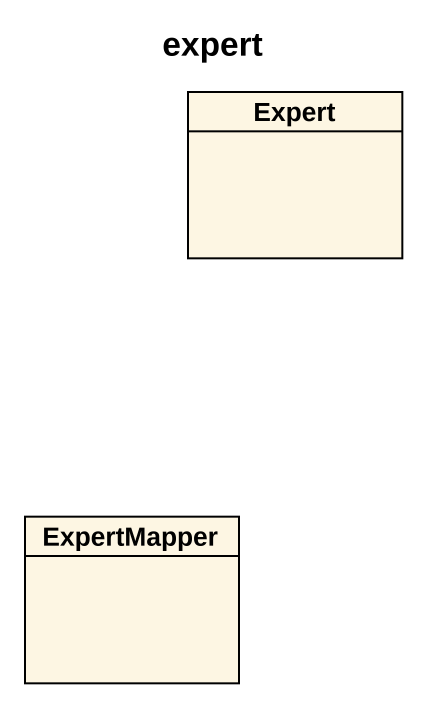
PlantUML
@startuml
title expert
hide circle
hide empty members
class Expert
class ExpertMapper
@enduml
